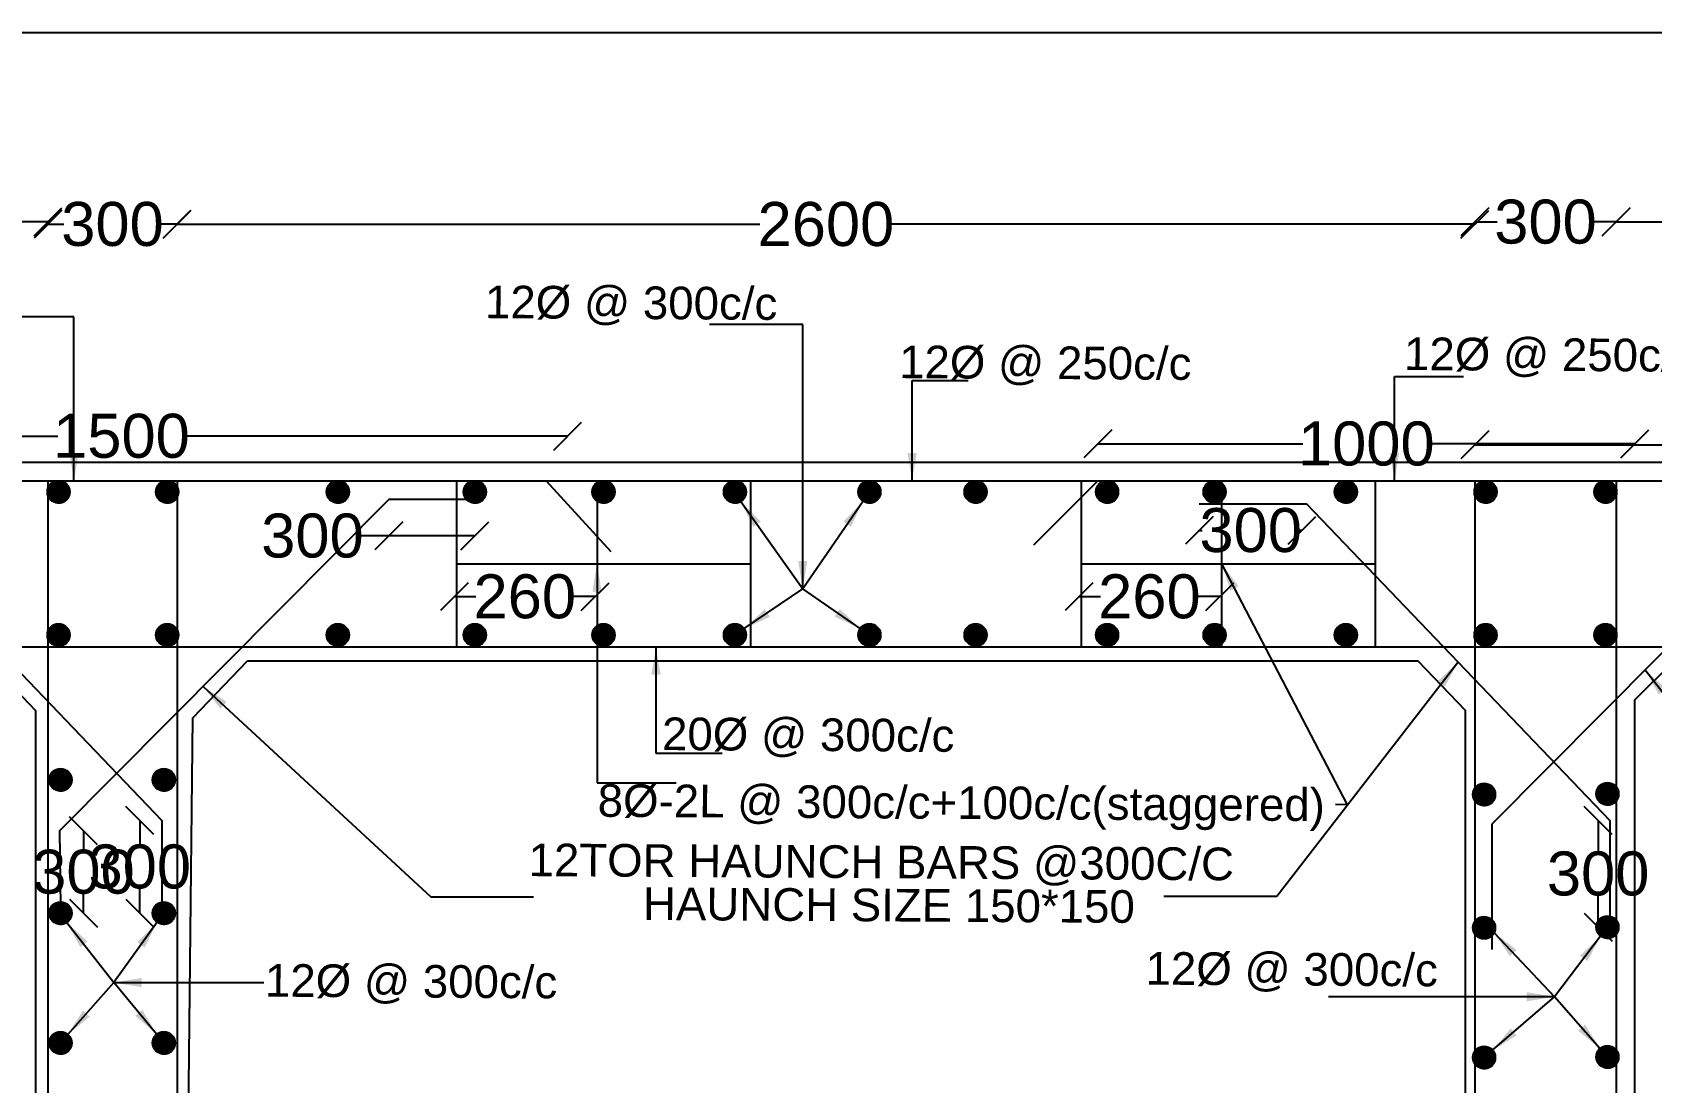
# Model space of a CAD drawing. Header units: millimetres. Extents: x 5124 to 6568637, y 2311 to 91879094.
# Drawn here: x 3831051 to 3836573, y 45950262 to 45953844 of the extents above; entities that cross this region are included whole.
import ezdxf

# ---------------------------------------------------------------- set-up
doc = ezdxf.new("R2010")
doc.units = ezdxf.units.MM
doc.header["$MEASUREMENT"] = 0
doc.layers.add('DIMENSION', color=7, linetype='Continuous')
doc.layers.add('DRAWING', color=7, linetype='Continuous')
doc.styles.get("Standard").update_dxf_attribs({"font": 'arial.ttf', "height": 150})
doc.dimstyles.get("Standard").update_dxf_attribs({"dimtxt": 200, "dimasz": 110, "dimexe": 0.18, "dimexo": 0.0625, "dimgap": 0.09, "dimtad": 0, "dimtih": 1, "dimtoh": 1, "dimdec": 0, "dimzin": 0, "dimdsep": 46, "dimtxsty": 'Standard', "dimblk": 'OBLIQUE', "dimcen": 0.09, "dimse1": 1, "dimse2": 1, "dimadec": 0, "dimazin": 0, "dimtfac": 1, "dimtdec": 0, "dimtofl": 0, "dimtmove": 0, "dimatfit": 3, "dimfxl": 1, "dimtolj": 1, "dimtzin": 0, "dimarcsym": 0})

# ---------------------------------------------------------------- blocks, each defined once
blk = doc.blocks.new('_Oblique')
at = {"color": 0, "linetype": 'ByBlock', "lineweight": -2}
blk.add_line((-0.5, -0.5), (0.5, 0.5), dxfattribs=at)
blk = doc.blocks.new('*D70')
at = {"layer": 'Defpoints', "color": 0, "transparency": 16777216}
for p in [(3831104, 45953197.6), (3826671.3, 45952314.9), (3831104, 45952314.9)]:
    blk.add_point(p, dxfattribs=at)
at = {"layer": 'DIMENSION', "color": 0, "lineweight": -2, "transparency": 16777216}
for p, q in [((3826671.3, 45953197.6), (3828662.6, 45953197.6)), ((3831104, 45953197.6), (3829112.8, 45953197.6))]:
    blk.add_line(p, q, dxfattribs=at)
at = {"layer": 'DIMENSION', "color": 0, "lineweight": -2, "transparency": 16777216, "xscale": 95, "yscale": 95, "zscale": 95, "rotation": 180}
blk.add_blockref('_Oblique', (3826671.3, 45953197.6), dxfattribs=at)
at = {"layer": 'DIMENSION', "color": 0, "lineweight": -2, "transparency": 16777216, "xscale": 95, "yscale": 95, "zscale": 95}
blk.add_blockref('_Oblique', (3831104, 45953197.6), dxfattribs=at)
at = {"layer": 'DIMENSION', "color": 0, "transparency": 16777216, "insert": (3828887.7, 45953197.6), "char_height": 150, "attachment_point": 5}
blk.add_mtext('\\A1;2600', dxfattribs=at)
blk = doc.blocks.new('*D71')
at = {"layer": 'Defpoints', "color": 0, "transparency": 16777216}
for p in [(3831544.1, 45953189.7), (3831104, 45952314.9), (3831544.1, 45952314.9)]:
    blk.add_point(p, dxfattribs=at)
at = {"layer": 'DIMENSION', "color": 0, "lineweight": -2, "transparency": 16777216}
for p, q in [((3831104, 45953189.7), (3831158.6, 45953189.7)), ((3831544.1, 45953189.7), (3831489.6, 45953189.7))]:
    blk.add_line(p, q, dxfattribs=at)
at = {"layer": 'DIMENSION', "color": 0, "lineweight": -2, "transparency": 16777216, "xscale": 95, "yscale": 95, "zscale": 95, "rotation": 180}
blk.add_blockref('_Oblique', (3831104, 45953189.7), dxfattribs=at)
at = {"layer": 'DIMENSION', "color": 0, "lineweight": -2, "transparency": 16777216, "xscale": 95, "yscale": 95, "zscale": 95}
blk.add_blockref('_Oblique', (3831544.1, 45953189.7), dxfattribs=at)
at = {"layer": 'DIMENSION', "color": 0, "transparency": 16777216, "insert": (3831324.1, 45953189.7), "char_height": 150, "attachment_point": 5}
blk.add_mtext('\\A1;300', dxfattribs=at)
blk = doc.blocks.new('*D72')
at = {"layer": 'Defpoints', "color": 0, "transparency": 16777216}
for p in [(3835970.1, 45953189.5), (3831544.1, 45952295.1), (3835970.1, 45952314.9)]:
    blk.add_point(p, dxfattribs=at)
at = {"layer": 'DIMENSION', "color": 0, "lineweight": -2, "transparency": 16777216}
for p, q in [((3831544.1, 45953189.5), (3833532, 45953189.5)), ((3835970.1, 45953189.5), (3833982.2, 45953189.5))]:
    blk.add_line(p, q, dxfattribs=at)
at = {"layer": 'DIMENSION', "color": 0, "lineweight": -2, "transparency": 16777216, "xscale": 95, "yscale": 95, "zscale": 95, "rotation": 180}
blk.add_blockref('_Oblique', (3831544.1, 45953189.5), dxfattribs=at)
at = {"layer": 'DIMENSION', "color": 0, "lineweight": -2, "transparency": 16777216, "xscale": 95, "yscale": 95, "zscale": 95}
blk.add_blockref('_Oblique', (3835970.1, 45953189.5), dxfattribs=at)
at = {"layer": 'DIMENSION', "color": 0, "transparency": 16777216, "insert": (3833757.1, 45953189.5), "char_height": 150, "attachment_point": 5}
blk.add_mtext('\\A1;2600', dxfattribs=at)
blk = doc.blocks.new('*D73')
at = {"layer": 'Defpoints', "color": 0, "transparency": 16777216}
for p in [(3832876.3, 45952467.1), (3829833.2, 45952314.9), (3832876.3, 45952314.9)]:
    blk.add_point(p, dxfattribs=at)
at = {"layer": 'DIMENSION', "color": 0, "lineweight": -2, "transparency": 16777216}
for p, q in [((3829833.2, 45952467.1), (3831138, 45952467.1)), ((3832876.3, 45952467.1), (3831571.5, 45952467.1))]:
    blk.add_line(p, q, dxfattribs=at)
at = {"layer": 'DIMENSION', "color": 0, "lineweight": -2, "transparency": 16777216, "xscale": 95, "yscale": 95, "zscale": 95, "rotation": 180}
blk.add_blockref('_Oblique', (3829833.2, 45952467.1), dxfattribs=at)
at = {"layer": 'DIMENSION', "color": 0, "lineweight": -2, "transparency": 16777216, "xscale": 95, "yscale": 95, "zscale": 95}
blk.add_blockref('_Oblique', (3832876.3, 45952467.1), dxfattribs=at)
at = {"layer": 'DIMENSION', "color": 0, "transparency": 16777216, "insert": (3831354.7, 45952467.1), "char_height": 150, "attachment_point": 5}
blk.add_mtext('\\A1;1500', dxfattribs=at)
blk = doc.blocks.new('*D74')
at = {"layer": 'Defpoints', "color": 0, "transparency": 16777216}
for p in [(3832266.5, 45952250.5), (3832559.7, 45952238.4), (3832266.5, 45952126.8)]:
    blk.add_point(p, dxfattribs=at)
at = {"layer": 'DIMENSION', "color": 0, "lineweight": -2, "transparency": 16777216}
for p, q in [((3832266.5, 45952126.8), (3832171.5, 45952126.8)), ((3832559.7, 45952126.8), (3832266.5, 45952126.8))]:
    blk.add_line(p, q, dxfattribs=at)
at = {"layer": 'DIMENSION', "color": 0, "lineweight": -2, "transparency": 16777216, "xscale": 95, "yscale": 95, "zscale": 95, "rotation": 180}
blk.add_blockref('_Oblique', (3832266.5, 45952126.8), dxfattribs=at)
at = {"layer": 'DIMENSION', "color": 0, "lineweight": -2, "transparency": 16777216, "xscale": 95, "yscale": 95, "zscale": 95}
blk.add_blockref('_Oblique', (3832559.7, 45952126.8), dxfattribs=at)
at = {"layer": 'DIMENSION', "color": 0, "transparency": 16777216, "insert": (3832006, 45952126.8), "char_height": 150, "attachment_point": 5}
blk.add_mtext('\\A1;300', dxfattribs=at)
blk = doc.blocks.new('*D79')
at = {"layer": 'Defpoints', "color": 0, "transparency": 16777216}
for p in [(3831143, 45951120.8), (3831225.1, 45951120.8), (3831146.6, 45950840)]:
    blk.add_point(p, dxfattribs=at)
at = {"layer": 'DIMENSION', "color": 0, "lineweight": -2, "transparency": 16777216}
for p, q in [((3831225.1, 45951120.8), (3831225.1, 45951057.1)), ((3831225.1, 45950840), (3831225.1, 45950903.8))]:
    blk.add_line(p, q, dxfattribs=at)
at = {"layer": 'DIMENSION', "color": 0, "lineweight": -2, "transparency": 16777216, "xscale": 95, "yscale": 95, "zscale": 95}
for p, rotation in [((3831225.1, 45951120.8), 90), ((3831225.1, 45950840), 270)]:
    blk.add_blockref('_Oblique', p, dxfattribs=dict(at, rotation=rotation))
at = {"layer": 'DIMENSION', "color": 0, "transparency": 16777216, "insert": (3831225.1, 45950980.4), "char_height": 150, "attachment_point": 5}
blk.add_mtext('\\A1;300', dxfattribs=at)
blk = doc.blocks.new('*D80')
at = {"layer": 'Defpoints', "color": 0, "transparency": 16777216}
for p in [(3831492.8, 45951156.3), (3831417.2, 45950840), (3831499.1, 45950840)]:
    blk.add_point(p, dxfattribs=at)
at = {"layer": 'DIMENSION', "color": 0, "lineweight": -2, "transparency": 16777216}
for p, q in [((3831417.2, 45951156.3), (3831417.2, 45951074.8)), ((3831417.2, 45950840), (3831417.2, 45950921.5))]:
    blk.add_line(p, q, dxfattribs=at)
at = {"layer": 'DIMENSION', "color": 0, "lineweight": -2, "transparency": 16777216, "xscale": 95, "yscale": 95, "zscale": 95}
for p, rotation in [((3831417.2, 45951156.3), 90), ((3831417.2, 45950840), 270)]:
    blk.add_blockref('_Oblique', p, dxfattribs=dict(at, rotation=rotation))
at = {"layer": 'DIMENSION', "color": 0, "transparency": 16777216, "insert": (3831417.2, 45950998.2), "char_height": 150, "attachment_point": 5}
blk.add_mtext('\\A1;300', dxfattribs=at)
blk = doc.blocks.new('*D81')
at = {"layer": 'Defpoints', "color": 0, "transparency": 16777216}
for p in [(3835030.5, 45952236.6), (3835380.8, 45952236.6), (3835380.8, 45952145.5)]:
    blk.add_point(p, dxfattribs=at)
at = {"layer": 'DIMENSION', "color": 0, "lineweight": -2, "transparency": 16777216}
for p, q in [((3835030.5, 45952145.5), (3835040.2, 45952145.5)), ((3835380.8, 45952145.5), (3835371.1, 45952145.5))]:
    blk.add_line(p, q, dxfattribs=at)
at = {"layer": 'DIMENSION', "color": 0, "lineweight": -2, "transparency": 16777216, "xscale": 95, "yscale": 95, "zscale": 95, "rotation": 180}
blk.add_blockref('_Oblique', (3835030.5, 45952145.5), dxfattribs=at)
at = {"layer": 'DIMENSION', "color": 0, "lineweight": -2, "transparency": 16777216, "xscale": 95, "yscale": 95, "zscale": 95}
blk.add_blockref('_Oblique', (3835380.8, 45952145.5), dxfattribs=at)
at = {"layer": 'DIMENSION', "color": 0, "transparency": 16777216, "insert": (3835205.7, 45952145.5), "char_height": 150, "attachment_point": 5}
blk.add_mtext('\\A1;300', dxfattribs=at)
blk = doc.blocks.new('*D82')
at = {"layer": 'Defpoints', "color": 0, "transparency": 16777216}
for p in [(3836515.5, 45952440.8), (3834684.4, 45952314.9), (3836515.5, 45952276.3)]:
    blk.add_point(p, dxfattribs=at)
at = {"layer": 'DIMENSION', "color": 0, "lineweight": -2, "transparency": 16777216}
for p, q in [((3834684.4, 45952440.8), (3835383.2, 45952440.8)), ((3836515.5, 45952440.8), (3835816.7, 45952440.8))]:
    blk.add_line(p, q, dxfattribs=at)
at = {"layer": 'DIMENSION', "color": 0, "lineweight": -2, "transparency": 16777216, "xscale": 95, "yscale": 95, "zscale": 95, "rotation": 180}
blk.add_blockref('_Oblique', (3834684.4, 45952440.8), dxfattribs=at)
at = {"layer": 'DIMENSION', "color": 0, "lineweight": -2, "transparency": 16777216, "xscale": 95, "yscale": 95, "zscale": 95}
blk.add_blockref('_Oblique', (3836515.5, 45952440.8), dxfattribs=at)
at = {"layer": 'DIMENSION', "color": 0, "transparency": 16777216, "insert": (3835600, 45952440.8), "char_height": 150, "attachment_point": 5}
blk.add_mtext('\\A1;1000', dxfattribs=at)
blk = doc.blocks.new('*D83')
at = {"layer": 'Defpoints', "color": 0, "transparency": 16777216}
for p in [(3836431, 45951156.3), (3836390.6, 45950792.2), (3836422.2, 45950792.2)]:
    blk.add_point(p, dxfattribs=at)
at = {"layer": 'DIMENSION', "color": 0, "lineweight": -2, "transparency": 16777216}
for p, q in [((3836390.6, 45951156.3), (3836390.6, 45951051)), ((3836390.6, 45950792.2), (3836390.6, 45950897.6))]:
    blk.add_line(p, q, dxfattribs=at)
at = {"layer": 'DIMENSION', "color": 0, "lineweight": -2, "transparency": 16777216, "xscale": 95, "yscale": 95, "zscale": 95}
for p, rotation in [((3836390.6, 45951156.3), 90), ((3836390.6, 45950792.2), 270)]:
    blk.add_blockref('_Oblique', p, dxfattribs=dict(at, rotation=rotation))
at = {"layer": 'DIMENSION', "color": 0, "transparency": 16777216, "insert": (3836390.6, 45950974.3), "char_height": 150, "attachment_point": 5}
blk.add_mtext('\\A1;300', dxfattribs=at)
blk = doc.blocks.new('*D88')
at = {"layer": 'Defpoints', "color": 0, "transparency": 16777216}
for p in [(3840926.8, 45953197.6), (3836452.2, 45952314.9), (3840926.8, 45952314.9)]:
    blk.add_point(p, dxfattribs=at)
at = {"layer": 'DIMENSION', "color": 0, "lineweight": -2, "transparency": 16777216}
for p, q in [((3836452.2, 45953197.6), (3838464.4, 45953197.6)), ((3840926.8, 45953197.6), (3838914.6, 45953197.6))]:
    blk.add_line(p, q, dxfattribs=at)
at = {"layer": 'DIMENSION', "color": 0, "lineweight": -2, "transparency": 16777216, "xscale": 95, "yscale": 95, "zscale": 95, "rotation": 180}
blk.add_blockref('_Oblique', (3836452.2, 45953197.6), dxfattribs=at)
at = {"layer": 'DIMENSION', "color": 0, "lineweight": -2, "transparency": 16777216, "xscale": 95, "yscale": 95, "zscale": 95}
blk.add_blockref('_Oblique', (3840926.8, 45953197.6), dxfattribs=at)
at = {"layer": 'DIMENSION', "color": 0, "transparency": 16777216, "insert": (3838689.5, 45953197.6), "char_height": 150, "attachment_point": 5}
blk.add_mtext('\\A1;2600', dxfattribs=at)
blk = doc.blocks.new('*D109')
at = {"layer": 'Defpoints', "color": 0, "lineweight": -2, "transparency": 16777216}
for p, q in [((3835970.1, 45953197.6), (3836045.7, 45953197.6)), ((3836452.2, 45953197.6), (3836376.6, 45953197.6))]:
    blk.add_line(p, q, dxfattribs=at)
at = {"layer": 'Defpoints', "color": 0, "transparency": 16777216}
for p in [(3836452.2, 45953197.6), (3835970.1, 45952314.9), (3836452.2, 45952314.9)]:
    blk.add_point(p, dxfattribs=at)
at = {"layer": 'Defpoints', "color": 0, "lineweight": -2, "transparency": 16777216, "xscale": 95, "yscale": 95, "zscale": 95, "rotation": 180}
blk.add_blockref('_Oblique', (3835970.1, 45953197.6), dxfattribs=at)
at = {"layer": 'Defpoints', "color": 0, "lineweight": -2, "transparency": 16777216, "xscale": 95, "yscale": 95, "zscale": 95}
blk.add_blockref('_Oblique', (3836452.2, 45953197.6), dxfattribs=at)
at = {"layer": 'Defpoints', "color": 0, "transparency": 16777216, "insert": (3836211.1, 45953197.6), "char_height": 150, "attachment_point": 5}
blk.add_mtext('\\A1;300', dxfattribs=at)
blk = doc.blocks.new('*D113')
at = {"layer": 'Defpoints', "color": 0, "lineweight": -2, "transparency": 16777216}
for p, q in [((3832490.1, 45951919.6), (3832563.3, 45951919.6)), ((3832970.1, 45951919.6), (3832896.9, 45951919.6))]:
    blk.add_line(p, q, dxfattribs=at)
at = {"layer": 'Defpoints', "color": 0, "transparency": 16777216}
for p in [(3832490.1, 45951919.6), (3832970.1, 45951919.6), (3832970.1, 45951919.6)]:
    blk.add_point(p, dxfattribs=at)
at = {"layer": 'Defpoints', "color": 0, "lineweight": -2, "transparency": 16777216, "xscale": 95, "yscale": 95, "zscale": 95, "rotation": 180}
blk.add_blockref('_Oblique', (3832490.1, 45951919.6), dxfattribs=at)
at = {"layer": 'Defpoints', "color": 0, "lineweight": -2, "transparency": 16777216, "xscale": 95, "yscale": 95, "zscale": 95}
blk.add_blockref('_Oblique', (3832970.1, 45951919.6), dxfattribs=at)
at = {"layer": 'Defpoints', "color": 0, "transparency": 16777216, "insert": (3832730.1, 45951919.6), "char_height": 150, "attachment_point": 5}
blk.add_mtext('\\A1;260', dxfattribs=at)
blk = doc.blocks.new('*D114')
at = {"layer": 'Defpoints', "color": 0, "lineweight": -2, "transparency": 16777216}
for p, q in [((3834620.3, 45951919.6), (3834693.5, 45951919.6)), ((3835100.3, 45951919.6), (3835027.1, 45951919.6))]:
    blk.add_line(p, q, dxfattribs=at)
at = {"layer": 'Defpoints', "color": 0, "transparency": 16777216}
for p in [(3834620.3, 45951919.6), (3835100.3, 45951919.6), (3835100.3, 45951919.6)]:
    blk.add_point(p, dxfattribs=at)
at = {"layer": 'Defpoints', "color": 0, "lineweight": -2, "transparency": 16777216, "xscale": 95, "yscale": 95, "zscale": 95, "rotation": 180}
blk.add_blockref('_Oblique', (3834620.3, 45951919.6), dxfattribs=at)
at = {"layer": 'Defpoints', "color": 0, "lineweight": -2, "transparency": 16777216, "xscale": 95, "yscale": 95, "zscale": 95}
blk.add_blockref('_Oblique', (3835100.3, 45951919.6), dxfattribs=at)
at = {"layer": 'Defpoints', "color": 0, "transparency": 16777216, "insert": (3834860.3, 45951919.6), "char_height": 150, "attachment_point": 5}
blk.add_mtext('\\A1;260', dxfattribs=at)
blk = doc.blocks.new('*D130')
at = {"layer": 'Defpoints', "color": 0, "transparency": 16777216}
for p in [(3838426.7, 45952437.3), (3835970.1, 45952314.9), (3838426.7, 45952314.9)]:
    blk.add_point(p, dxfattribs=at)
at = {"layer": 'DRAWING', "color": 0, "lineweight": -2, "transparency": 16777216}
for p, q in [((3835970.1, 45952437.3), (3836981.7, 45952437.3)), ((3838426.7, 45952437.3), (3837415.2, 45952437.3))]:
    blk.add_line(p, q, dxfattribs=at)
at = {"layer": 'DRAWING', "color": 0, "lineweight": -2, "transparency": 16777216, "xscale": 95, "yscale": 95, "zscale": 95, "rotation": 180}
blk.add_blockref('_Oblique', (3835970.1, 45952437.3), dxfattribs=at)
at = {"layer": 'DRAWING', "color": 0, "lineweight": -2, "transparency": 16777216, "xscale": 95, "yscale": 95, "zscale": 95}
blk.add_blockref('_Oblique', (3838426.7, 45952437.3), dxfattribs=at)
at = {"layer": 'DRAWING', "color": 0, "transparency": 16777216, "insert": (3837198.4, 45952437.3), "char_height": 150, "attachment_point": 5}
blk.add_mtext('\\A1;1000', dxfattribs=at)

msp = doc.modelspace()

# ---------------------------------------------------------------- hatches: boundary and pattern name
at = {"layer": 'DRAWING'}
h = msp.add_hatch(dxfattribs=at)
h.set_pattern_fill('ANSI31', color=256, scale=0.506239, style=0)
h.set_pattern_definition([(45, (2011656.500483, 22693104.008806), (-0.04474567227195, 0.04474567227195), [])])
h.paths.add_polyline_path([(3831178.6, 45952276.7, 0.958694), (3831102, 45952279.9), (3831102, 45952273.5, 0.958694)])
h = msp.add_hatch(dxfattribs=at)
h.set_pattern_fill('ANSI31', color=256, scale=0.506239, style=0)
h.set_pattern_definition([(45, (2012026.73781, 22693104.008806), (-0.04474567227195, 0.04474567227195), [])])
h.paths.add_polyline_path([(3831548.8, 45952276.7, 0.958694), (3831472.3, 45952279.9), (3831472.3, 45952273.5, 0.958694)])
h = msp.add_hatch(dxfattribs=at)
h.set_pattern_fill('ANSI31', color=256, scale=0.506239, style=0)
h.set_pattern_definition([(45, (2012608.848386, 22693104.008806), (-0.04474567227195, 0.04474567227195), [])])
h.paths.add_polyline_path([(3832130.9, 45952276.7, 0.958694), (3832054.4, 45952279.9), (3832054.4, 45952273.5, 0.958694)])
h = msp.add_hatch(dxfattribs=at)
h.set_pattern_fill('ANSI31', color=256, scale=0.506239, style=0)
h.set_pattern_definition([(45, (2013076.00799, 22693104.008806), (-0.04474567227195, 0.04474567227195), [])])
h.paths.add_polyline_path([(3832598.1, 45952276.7, 0.958694), (3832521.5, 45952279.9), (3832521.5, 45952273.5, 0.958694)])
h = msp.add_hatch(dxfattribs=at)
h.set_pattern_fill('ANSI31', color=256, scale=0.506239, style=0)
h.set_pattern_definition([(45, (2013514.754364, 22693104.008806), (-0.04474567227195, 0.04474567227195), [])])
h.paths.add_polyline_path([(3833036.8, 45952276.7, 0.958694), (3832960.3, 45952279.9), (3832960.3, 45952273.5, 0.958694)])
h = msp.add_hatch(dxfattribs=at)
h.set_pattern_fill('ANSI31', color=256, scale=0.506239, style=0)
h.set_pattern_definition([(45, (2013963.16412, 22693104.008806), (-0.04474567227195, 0.04474567227195), [])])
h.paths.add_polyline_path([(3833485.2, 45952276.7, 0.958694), (3833408.7, 45952279.9), (3833408.7, 45952273.5, 0.958694)])
h = msp.add_hatch(dxfattribs=at)
h.set_pattern_fill('ANSI31', color=256, scale=0.506239, style=0)
h.set_pattern_definition([(45, (2014421.52572, 22693104.008806), (-0.04474567227195, 0.04474567227195), [])])
h.paths.add_polyline_path([(3833943.6, 45952276.7, 0.958694), (3833867.1, 45952279.9), (3833867.1, 45952273.5, 0.958694)])
h = msp.add_hatch(dxfattribs=at)
h.set_pattern_fill('ANSI31', color=256, scale=0.506239, style=0)
h.set_pattern_definition([(45, (2014783.902534, 22693104.008806), (-0.04474567227195, 0.04474567227195), [])])
h.paths.add_polyline_path([(3834306, 45952276.7, 0.958694), (3834229.4, 45952279.9), (3834229.4, 45952273.5, 0.958694)])
h = msp.add_hatch(dxfattribs=at)
h.set_pattern_fill('ANSI31', color=256, scale=0.506239, style=0)
h.set_pattern_definition([(45, (2015232.31229, 22693104.008806), (-0.04474567227195, 0.04474567227195), [])])
h.paths.add_polyline_path([(3834754.4, 45952276.7, 0.958694), (3834677.8, 45952279.9), (3834677.8, 45952273.5, 0.958694)])
h = msp.add_hatch(dxfattribs=at)
h.set_pattern_fill('ANSI31', color=256, scale=0.506239, style=0)
h.set_pattern_definition([(45, (2015599.015994, 22693104.008806), (-0.04474567227195, 0.04474567227195), [])])
h.paths.add_polyline_path([(3835121.1, 45952276.7, 0.958694), (3835044.5, 45952279.9), (3835044.5, 45952273.5, 0.958694)])
h = msp.add_hatch(dxfattribs=at)
h.set_pattern_fill('ANSI31', color=256, scale=0.506239, style=0)
h.set_pattern_definition([(45, (2016046.560374, 22693104.008806), (-0.04474567227195, 0.04474567227195), [])])
h.paths.add_polyline_path([(3835568.6, 45952276.7, 0.958694), (3835492.1, 45952279.9), (3835492.1, 45952273.5, 0.958694)])
h = msp.add_hatch(dxfattribs=at)
h.set_pattern_fill('ANSI31', color=256, scale=0.506239, style=0)
h.set_pattern_definition([(45, (2016523.311243, 22693104.008806), (-0.04474567227195, 0.04474567227195), [])])
h.paths.add_polyline_path([(3836045.4, 45952276.7, 0.958694), (3835968.8, 45952279.9), (3835968.8, 45952273.5, 0.958694)])
h = msp.add_hatch(dxfattribs=at)
h.set_pattern_fill('ANSI31', color=256, scale=0.506239, style=0)
h.set_pattern_definition([(45, (2016931.553063, 22693104.008806), (-0.04474567227195, 0.04474567227195), [])])
h.paths.add_polyline_path([(3836453.6, 45952276.7, 0.958694), (3836377.1, 45952279.9), (3836377.1, 45952273.5, 0.958694)])
h = msp.add_hatch(dxfattribs=at)
h.set_pattern_fill('ANSI31', color=256, scale=0.506239, style=0)
h.set_pattern_definition([(45, (2011656.500483, 22692616.06324), (-0.04474567227195, 0.04474567227195), [])])
h.paths.add_polyline_path([(3831178.6, 45951788.8, 0.958694), (3831102, 45951792), (3831102, 45951785.5, 0.958694)])
h = msp.add_hatch(dxfattribs=at)
h.set_pattern_fill('ANSI31', color=256, scale=0.506239, style=0)
h.set_pattern_definition([(45, (2012026.73781, 22692616.06324), (-0.04474567227195, 0.04474567227195), [])])
h.paths.add_polyline_path([(3831548.8, 45951788.8, 0.958694), (3831472.3, 45951792), (3831472.3, 45951785.5, 0.958694)])
h = msp.add_hatch(dxfattribs=at)
h.set_pattern_fill('ANSI31', color=256, scale=0.506239, style=0)
h.set_pattern_definition([(45, (2012608.848386, 22692616.06324), (-0.04474567227195, 0.04474567227195), [])])
h.paths.add_polyline_path([(3832130.9, 45951788.8, 0.958694), (3832054.4, 45951792), (3832054.4, 45951785.5, 0.958694)])
h = msp.add_hatch(dxfattribs=at)
h.set_pattern_fill('ANSI31', color=256, scale=0.506239, style=0)
h.set_pattern_definition([(45, (2013076.00799, 22692616.06324), (-0.04474567227195, 0.04474567227195), [])])
h.paths.add_polyline_path([(3832598.1, 45951788.8, 0.958694), (3832521.5, 45951792), (3832521.5, 45951785.5, 0.958694)])
h = msp.add_hatch(dxfattribs=at)
h.set_pattern_fill('ANSI31', color=256, scale=0.506239, style=0)
h.set_pattern_definition([(45, (2013514.754364, 22692616.06324), (-0.04474567227195, 0.04474567227195), [])])
h.paths.add_polyline_path([(3833036.8, 45951788.8, 0.958694), (3832960.3, 45951792), (3832960.3, 45951785.5, 0.958694)])
h = msp.add_hatch(dxfattribs=at)
h.set_pattern_fill('ANSI31', color=256, scale=0.506239, style=0)
h.set_pattern_definition([(45, (2013963.16412, 22692616.06324), (-0.04474567227195, 0.04474567227195), [])])
h.paths.add_polyline_path([(3833485.2, 45951788.8, 0.958694), (3833408.7, 45951792), (3833408.7, 45951785.5, 0.958694)])
h = msp.add_hatch(dxfattribs=at)
h.set_pattern_fill('ANSI31', color=256, scale=0.506239, style=0)
h.set_pattern_definition([(45, (2014421.52572, 22692616.06324), (-0.04474567227195, 0.04474567227195), [])])
h.paths.add_polyline_path([(3833943.6, 45951788.8, 0.958694), (3833867.1, 45951792), (3833867.1, 45951785.5, 0.958694)])
h = msp.add_hatch(dxfattribs=at)
h.set_pattern_fill('ANSI31', color=256, scale=0.506239, style=0)
h.set_pattern_definition([(45, (2014783.902534, 22692616.06324), (-0.04474567227195, 0.04474567227195), [])])
h.paths.add_polyline_path([(3834306, 45951788.8, 0.958694), (3834229.4, 45951792), (3834229.4, 45951785.5, 0.958694)])
h = msp.add_hatch(dxfattribs=at)
h.set_pattern_fill('ANSI31', color=256, scale=0.506239, style=0)
h.set_pattern_definition([(45, (2015232.31229, 22692616.06324), (-0.04474567227195, 0.04474567227195), [])])
h.paths.add_polyline_path([(3834754.4, 45951788.8, 0.958694), (3834677.8, 45951792), (3834677.8, 45951785.5, 0.958694)])
h = msp.add_hatch(dxfattribs=at)
h.set_pattern_fill('ANSI31', color=256, scale=0.506239, style=0)
h.set_pattern_definition([(45, (2015599.015994, 22692616.06324), (-0.04474567227195, 0.04474567227195), [])])
h.paths.add_polyline_path([(3835121.1, 45951788.8, 0.958694), (3835044.5, 45951792), (3835044.5, 45951785.5, 0.958694)])
h = msp.add_hatch(dxfattribs=at)
h.set_pattern_fill('ANSI31', color=256, scale=0.506239, style=0)
h.set_pattern_definition([(45, (2016046.560374, 22692616.06324), (-0.04474567227195, 0.04474567227195), [])])
h.paths.add_polyline_path([(3835568.6, 45951788.8, 0.958694), (3835492.1, 45951792), (3835492.1, 45951785.5, 0.958694)])
h = msp.add_hatch(dxfattribs=at)
h.set_pattern_fill('ANSI31', color=256, scale=0.506239, style=0)
h.set_pattern_definition([(45, (2016523.311243, 22692616.06324), (-0.04474567227195, 0.04474567227195), [])])
h.paths.add_polyline_path([(3836045.4, 45951788.8, 0.958694), (3835968.8, 45951792), (3835968.8, 45951785.5, 0.958694)])
h = msp.add_hatch(dxfattribs=at)
h.set_pattern_fill('ANSI31', color=256, scale=0.506239, style=0)
h.set_pattern_definition([(45, (2016931.553063, 22692616.06324), (-0.04474567227195, 0.04474567227195), [])])
h.paths.add_polyline_path([(3836453.6, 45951788.8, 0.958694), (3836377.1, 45951792), (3836377.1, 45951785.5, 0.958694)])
h = msp.add_hatch(dxfattribs=at)
h.set_pattern_fill('ANSI31', color=256, scale=0.506239, style=0)
h.set_pattern_definition([(45, (2011662.83453, 22692121.87789), (-0.04474567227195, 0.04474567227195), [])])
h.paths.add_polyline_path([(3831184.9, 45951294.6, 0.958694), (3831108.4, 45951297.8), (3831108.4, 45951291.4, 0.958694)])
h = msp.add_hatch(dxfattribs=at)
h.set_pattern_fill('ANSI31', color=256, scale=0.506239, style=0)
h.set_pattern_definition([(45, (2012015.33162, 22692121.87789), (-0.04474567227195, 0.04474567227195), [])])
h.paths.add_polyline_path([(3831537.4, 45951294.6, 0.958694), (3831460.9, 45951297.8), (3831460.9, 45951291.4, 0.958694)])
h = msp.add_hatch(dxfattribs=at)
h.set_pattern_fill('ANSI31', color=256, scale=0.506239, style=0)
h.set_pattern_definition([(45, (2016517.81847, 22692072.148333), (-0.04474567227195, 0.04474567227195), [])])
h.paths.add_polyline_path([(3836039.9, 45951244.9, 0.958694), (3835963.3, 45951248.1), (3835963.3, 45951241.6, 0.958694)])
h = msp.add_hatch(dxfattribs=at)
h.set_pattern_fill('ANSI31', color=256, scale=0.506239, style=0)
h.set_pattern_definition([(45, (2016938.48666, 22692074.08802), (-0.04474567227195, 0.04474567227195), [])])
h.paths.add_polyline_path([(3836460.6, 45951246.8, 0.958694), (3836384, 45951250), (3836384, 45951243.6, 0.958694)])
h = msp.add_hatch(dxfattribs=at)
h.set_pattern_fill('ANSI31', color=256, scale=0.506239, style=0)
h.set_pattern_definition([(45, (2011662.83453, 22691667.32234), (-0.04474567227195, 0.04474567227195), [])])
h.paths.add_polyline_path([(3831184.9, 45950840, 0.958694), (3831108.4, 45950843.3), (3831108.4, 45950836.8, 0.958694)])
h = msp.add_hatch(dxfattribs=at)
h.set_pattern_fill('ANSI31', color=256, scale=0.506239, style=0)
h.set_pattern_definition([(45, (2012015.33162, 22691667.32234), (-0.04474567227195, 0.04474567227195), [])])
h.paths.add_polyline_path([(3831537.4, 45950840, 0.958694), (3831460.9, 45950843.3), (3831460.9, 45950836.8, 0.958694)])
h = msp.add_hatch(dxfattribs=at)
h.set_pattern_fill('ANSI31', color=256, scale=0.506239, style=0)
h.set_pattern_definition([(45, (2016517.81847, 22691617.59279), (-0.04474567227195, 0.04474567227195), [])])
h.paths.add_polyline_path([(3836039.9, 45950790.3, 0.958694), (3835963.3, 45950793.5), (3835963.3, 45950787.1, 0.958694)])
h = msp.add_hatch(dxfattribs=at)
h.set_pattern_fill('ANSI31', color=256, scale=0.506239, style=0)
h.set_pattern_definition([(45, (2016938.48666, 22691619.532474), (-0.04474567227195, 0.04474567227195), [])])
h.paths.add_polyline_path([(3836460.6, 45950792.2, 0.958694), (3836384, 45950795.5), (3836384, 45950789, 0.958694)])
h = msp.add_hatch(dxfattribs=at)
h.set_pattern_fill('ANSI31', color=256, scale=0.506239, style=0)
h.set_pattern_definition([(45, (2011662.83453, 22691224.57213), (-0.04474567227195, 0.04474567227195), [])])
h.paths.add_polyline_path([(3831184.9, 45950397.3, 0.958694), (3831108.4, 45950400.5), (3831108.4, 45950394.1, 0.958694)])
h = msp.add_hatch(dxfattribs=at)
h.set_pattern_fill('ANSI31', color=256, scale=0.506239, style=0)
h.set_pattern_definition([(45, (2012015.33162, 22691224.57213), (-0.04474567227195, 0.04474567227195), [])])
h.paths.add_polyline_path([(3831537.4, 45950397.3, 0.958694), (3831460.9, 45950400.5), (3831460.9, 45950394.1, 0.958694)])
h = msp.add_hatch(dxfattribs=at)
h.set_pattern_fill('ANSI31', color=256, scale=0.506239, style=0)
h.set_pattern_definition([(45, (2016517.81847, 22691174.842575), (-0.04474567227195, 0.04474567227195), [])])
h.paths.add_polyline_path([(3836039.9, 45950347.6, 0.958694), (3835963.3, 45950350.8), (3835963.3, 45950344.3, 0.958694)])
h = msp.add_hatch(dxfattribs=at)
h.set_pattern_fill('ANSI31', color=256, scale=0.506239, style=0)
h.set_pattern_definition([(45, (2016938.48666, 22691176.78226), (-0.04474567227195, 0.04474567227195), [])])
h.paths.add_polyline_path([(3836460.6, 45950349.5, 0.958694), (3836384, 45950352.7), (3836384, 45950346.3, 0.958694)])

# ---------------------------------------------------------------- linework, layer by layer
at = {"layer": 'Defpoints'}
msp.add_lwpolyline([(3836028.2, 45951143.9), (3836028.2, 45950716.1)], dxfattribs=at)
at = {"layer": 'DIMENSION'}
msp.add_line((3826107.2, 45952378.3), (3836515.5, 45952378.3), dxfattribs=at)
for points in [[(3836515.5, 45952378.3), (3846338.3, 45952378.3), (3846338.3, 45947871.3), (3836515.5, 45947871.3)], [(3831104, 45952314.9), (3831104, 45947934.7)], [(3831544.1, 45952314.9), (3831544.1, 45947934.7)], [(3832803.5, 45952314.9), (3833023.7, 45952073.9)], [(3834684.4, 45952314.9), (3834465.5, 45952095.2)], [(3835970.1, 45952314.9), (3835970.1, 45947934.7)], [(3836452.2, 45952314.9), (3846275, 45952314.9), (3846275, 45947934.7), (3836452.2, 45947934.7)], [(3826170.5, 45951748.5), (3836452.2, 45951748.5)], [(3836452.2, 45951748.5), (3846275, 45951748.5)]]:
    msp.add_lwpolyline(points, dxfattribs=at)
msp.add_lwpolyline([(3826170.5, 45952314.9), (3836452.2, 45952314.9), (3836452.2, 45947934.7), (3826170.5, 45947934.7)], close=True, dxfattribs=at)
at = {"layer": 'DRAWING'}
msp.add_lwpolyline([(3824500.5, 45953844), (3849413.9, 45953844), (3849413.9, 45936405.9), (3824500.5, 45936405.9)], close=True, dxfattribs=at)
for points in [[(3832497.1, 45952314.9), (3832497.1, 45951748.5)], [(3832976.5, 45952314.9), (3832976.5, 45951748.5)], [(3833500.2, 45952314.9), (3833500.2, 45951748.5)], [(3834627.3, 45952314.9), (3834627.3, 45951748.5)], [(3835106.7, 45952314.9), (3835106.7, 45951748.5)], [(3835630.4, 45952314.9), (3835630.4, 45951748.5)], [(3830092.3, 45952236.6), (3830442.6, 45952236.6), (3830457.5, 45952236.6), (3831492.8, 45951156.3), (3831492.8, 45950812.2)], [(3832582.3, 45952250.5), (3832266.5, 45952250.5), (3831143, 45951120.8), (3831146.9, 45950863.1)], [(3835030.5, 45952236.6), (3835380.8, 45952236.6), (3835395.7, 45952236.6), (3836431, 45951156.3), (3836431, 45950812.2)], [(3837470.7, 45952276.7), (3837154.9, 45952276.7), (3836028.2, 45951143.9)], [(3832497.1, 45952031.7), (3833500.2, 45952031.7)], [(3834627.3, 45952031.7), (3835630.4, 45952031.7)], [(3826826, 45951699), (3830900.2, 45951699), (3831061.8, 45951530.8), (3831061.8, 45948710.1), (3830905.9, 45948575), (3826811.9, 45948575), (3826692.7, 45948687.7), (3826692.7, 45951567.5), (3826826, 45951699)], [(3831784, 45951700.4), (3835775.3, 45951700.2), (3835936.9, 45951532), (3835936.9, 45948711.3), (3835781, 45948576.2), (3831687, 45948576.2), (3831567.8, 45948688.9), (3831598.2, 45951505.6), (3831784, 45951700.4)], [(3836648.8, 45951699), (3840723, 45951699), (3840884.7, 45951530.8), (3840884.7, 45948710.1), (3840728.7, 45948575), (3836634.7, 45948575), (3836515.5, 45948687.7), (3836515.5, 45951567.5), (3836648.8, 45951699)]]:
    msp.add_lwpolyline(points, dxfattribs=at)
for centre in [(3831140.2, 45952276.7), (3831510.5, 45952276.7), (3832092.6, 45952276.7), (3832559.7, 45952276.7), (3832998.5, 45952276.7), (3833446.9, 45952276.7), (3833905.3, 45952276.7), (3834267.6, 45952276.7), (3834716, 45952276.7), (3835082.8, 45952276.7), (3835530.3, 45952276.7), (3836007, 45952276.7), (3836415.3, 45952276.7), (3831140.2, 45951788.8), (3831510.5, 45951788.8), (3832092.6, 45951788.8), (3832559.7, 45951788.8), (3832998.5, 45951788.8), (3833446.9, 45951788.8), (3833905.3, 45951788.8), (3834267.6, 45951788.8), (3834716, 45951788.8), (3835082.8, 45951788.8), (3835530.3, 45951788.8), (3836007, 45951788.8), (3836415.3, 45951788.8), (3831146.6, 45951294.6), (3831499.1, 45951294.6), (3836001.6, 45951244.9), (3836422.2, 45951246.8), (3831146.6, 45950840), (3831499.1, 45950840), (3836001.6, 45950790.3), (3836422.2, 45950792.2), (3831146.6, 45950397.3), (3831499.1, 45950397.3), (3836001.6, 45950347.6), (3836422.2, 45950349.5)]:
    msp.add_circle(centre, 38.3, dxfattribs=at)

# ---------------------------------------------------------------- texts
for s, p in [('12Ø @ 300c/c ', (3832594.2, 45952869.4)), ('12Ø @ 250c/c + ', (3835728.4, 45952692.5)), ('12Ø @ 250c/c ', (3834006.4, 45952664.8)), ('20Ø @ 300c/c ', (3833198, 45951396.2)), ('8Ø-2L @ 300c/c+100c/c(staggered)', (3832978.5, 45951168.8)), ('12TOR HAUNCH BARS @300C/C', (3832742.8, 45950966.3)), (' HAUNCH SIZE 150*150', (3833089.7, 45950817)), ('12Ø @ 300c/c ', (3834846.9, 45950596.2)), ('12Ø @ 300c/c ', (3831843.8, 45950555.2))]:
    msp.add_text(s, height=111.373, rotation=359.6571, dxfattribs=at).set_placement(p)

# ---------------------------------------------------------------- dimensions: what is measured, and where the dimension line sits
at = {"layer": 'Defpoints'}
for base, p1, p2, text, picture, middle in [((3836452.2, 45953197.6), (3835970.1, 45952314.9), (3836452.2, 45952314.9), '300', '*D109', (3836211.1, 45953197.6)), ((3832970.1, 45951919.6), (3832490.1, 45951919.6), (3832970.1, 45951919.6), '260', '*D113', (3832730.1, 45951919.6)), ((3835100.3, 45951919.6), (3834620.3, 45951919.6), (3835100.3, 45951919.6), '260', '*D114', (3834860.3, 45951919.6))]:
    dim = msp.add_linear_dim(base=base, p1=p1, p2=p2, text=text, dimstyle='Standard', override={"dimasz": 95, "dimfxl": 2000, "dimarcsym": 1}, dxfattribs=at)
    dim.commit()
    dim.dimension.update_dxf_attribs({"geometry": picture, "text_midpoint": middle})
at = {"layer": 'DIMENSION'}
for base, p1, p2, text, picture, middle in [((3831104, 45953197.6), (3826671.3, 45952314.9), (3831104, 45952314.9), '2600', '*D70', (3828887.7, 45953197.6)), ((3831544.1, 45953189.7), (3831104, 45952314.9), (3831544.1, 45952314.9), '300', '*D71', (3831324.1, 45953189.7)), ((3835970.1, 45953189.5), (3831544.1, 45952295.1), (3835970.1, 45952314.9), '2600', '*D72', (3833757.1, 45953189.5)), ((3840926.8, 45953197.6), (3836452.2, 45952314.9), (3840926.8, 45952314.9), '2600', '*D88', (3838689.5, 45953197.6)), ((3832876.3, 45952467.1), (3829833.2, 45952314.9), (3832876.3, 45952314.9), '1500', '*D73', (3831354.7, 45952467.1)), ((3836515.5, 45952440.8), (3834684.4, 45952314.9), (3836515.5, 45952276.3), '1000', '*D82', (3835600, 45952440.8)), ((3832266.5, 45952126.8), (3832559.7, 45952238.4), (3832266.5, 45952250.5), '300', '*D74', (3832006, 45952126.8)), ((3835380.8, 45952145.5), (3835030.5, 45952236.6), (3835380.8, 45952236.6), '300', '*D81', (3835205.7, 45952145.5))]:
    dim = msp.add_linear_dim(base=base, p1=p1, p2=p2, text=text, dimstyle='Standard', override={"dimasz": 95, "dimfxl": 2000, "dimarcsym": 1}, dxfattribs=at)
    dim.commit()
    dim.dimension.update_dxf_attribs({"geometry": picture, "text_midpoint": middle})
for base, p1, p2, picture, middle in [((3831417.2, 45950840), (3831492.8, 45951156.3), (3831499.1, 45950840), '*D80', (3831417.2, 45950998.2)), ((3836390.6, 45950792.2), (3836431, 45951156.3), (3836422.2, 45950792.2), '*D83', (3836390.6, 45950974.3)), ((3831225.1, 45951120.8), (3831146.6, 45950840), (3831143, 45951120.8), '*D79', (3831225.1, 45950980.4))]:
    dim = msp.add_linear_dim(base=base, p1=p1, p2=p2, angle=90, text='300', dimstyle='Standard', override={"dimasz": 95, "dimfxl": 2000, "dimarcsym": 1}, dxfattribs=at)
    dim.commit()
    dim.dimension.update_dxf_attribs({"geometry": picture, "text_midpoint": middle})
at = {"layer": 'DRAWING'}
dim = msp.add_linear_dim(base=(3838426.7, 45952437.3), p1=(3835970.1, 45952314.9), p2=(3838426.7, 45952314.9), text='1000', dimstyle='Standard', override={"dimasz": 95, "dimfxl": 2000, "dimarcsym": 1}, dxfattribs=at)
dim.commit()
dim.dimension.update_dxf_attribs({"geometry": '*D130', "text_midpoint": (3837198.4, 45952437.3)})

# ---------------------------------------------------------------- leaders
for points in [[(3831192.8, 45952314.9), (3831192.8, 45952873.4), (3830934, 45952873.4)], [(3833678.1, 45951945.8), (3833678.1, 45952847.5), (3833360.6, 45952847.5)], [(3834051.1, 45952314.9), (3834051.1, 45952657), (3834241.8, 45952657)], [(3835696.4, 45952314.9), (3835696.4, 45952669.8), (3835931.5, 45952669.8)], [(3833466.9, 45952244), (3833678.1, 45951945.8)], [(3833883.6, 45952245.1), (3833678.1, 45951945.8)], [(3832976.5, 45952031.7), (3832976.5, 45951284.2), (3833246.7, 45951284.2)], [(3835106.7, 45952031.7), (3835535, 45951209.6), (3835495, 45951210.4)], [(3833478.6, 45951810.3), (3833678.1, 45951945.8)], [(3833873.7, 45951810.6), (3833678.1, 45951945.8)], [(3833177.6, 45951748.5), (3833177.6, 45951386), (3833402.9, 45951386)], [(3835913.4, 45951696.4), (3835295.2, 45950896.7), (3834909.4, 45950896.7)], [(3836551.4, 45951669.9), (3837143.8, 45950909), (3837489.4, 45950909)], [(3831632.8, 45951613.3), (3832409.9, 45950895.9), (3832759.6, 45950895.9)], [(3831168.3, 45950808.4), (3831328.2, 45950603)], [(3831476.6, 45950808.9), (3831328.2, 45950603)], [(3836035.9, 45950773.2), (3836241.8, 45950554.8)], [(3836399, 45950761.7), (3836241.8, 45950554.8)], [(3831171.9, 45950426), (3831328.2, 45950603)], [(3831328.2, 45950603), (3831840, 45950603)], [(3831474.6, 45950426.8), (3831328.2, 45950603)], [(3836241.8, 45950554.8), (3835471.6, 45950554.8)], [(3836030.6, 45950372.6), (3836241.8, 45950554.8)], [(3836396.9, 45950378.3), (3836241.8, 45950554.8)]]:
    msp.add_leader(points, dimstyle='Standard', override={"dimasz": 95, "dimgap": 0.09, "dimtad": 0, "dimfxl": 2000, "dimarcsym": 1}, dxfattribs=at)

doc.saveas('drawing.dxf')
